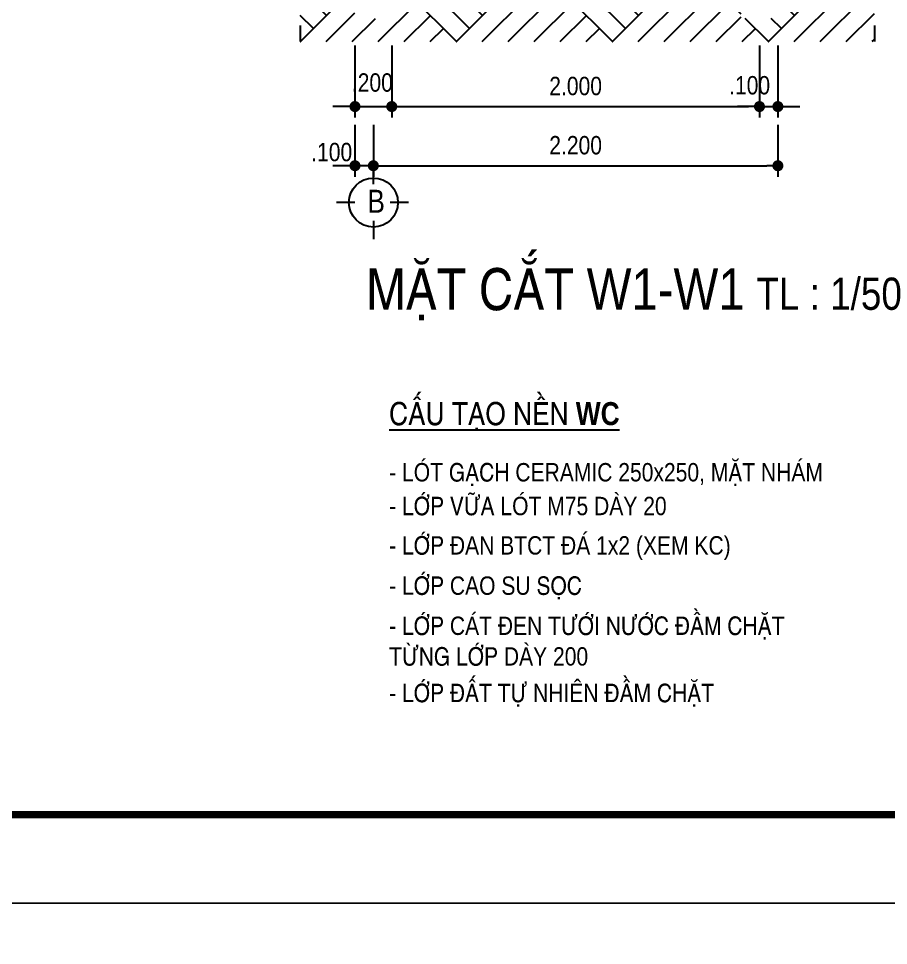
# Model space of a CAD drawing. Header units: millimetres. Extents: x 100 to 288, y -65 to 177.
# Drawn here: x 172.59 to 182.05, y 87.28 to 97.37 of the extents above; entities that cross this region are included whole.
import ezdxf

# ---------------------------------------------------------------- set-up
doc = ezdxf.new("R2010")
doc.units = ezdxf.units.MM
doc.header["$LTSCALE"] = 0.3
doc.header["$MEASUREMENT"] = 0
doc.header["$PDMODE"] = 2
doc.linetypes.add('ACAD_ISO03W100', pattern=[30, 12, -18])
doc.layers.get('0').update_dxf_attribs({"linetype": 'CONTINUOUS', "lineweight": 13})
doc.layers.get('DEFPOINTS').update_dxf_attribs({"linetype": 'CONTINUOUS', "lineweight": 13})
for name, color, linetype in [('CHU', 3, 'CONTINUOUS'), ('HATCH', 8, 'CONTINUOUS'), ('LAYER 1', 1, 'CONTINUOUS'), ('LAYER 7', 7, 'CONTINUOUS'), ('LAYER1', 1, 'CONTINUOUS'), ('LAYER7', 7, 'CONTINUOUS')]:
    doc.layers.add(name, color=color, linetype=linetype)
doc.styles.add('HELVE-KT', font='VHELVCN.TTF')
doc.dimstyles.new('1-50', dxfattribs={"dimtxt": 0.2, "dimasz": 0.12, "dimexe": 0.12, "dimexo": 0.2, "dimgap": 0.12, "dimtad": 1, "dimdec": 3, "dimlfac": 0.5, "dimzin": 4, "dimdsep": 46, "dimtxsty": 'HELVE-KT', "dimblk1": 'DOT', "dimblk2": 'DOT', "dimsah": 1, "dimcen": -0.18, "dimadec": 3, "dimazin": 0, "dimtfac": 1, "dimtdec": 3, "dimtmove": 2, "dimatfit": 3, "dimldrblk": 'DOT', "dimfxl": 0, "dimtolj": 1, "dimtzin": 4, "dimarcsym": 0})

# ---------------------------------------------------------------- blocks, each defined once
blk = doc.blocks.new('_DOT')
at = {"color": 0, "linetype": 'ByBlock'}
blk.add_line((-0.5, 0), (-1, 0), dxfattribs=at)
at = {"color": 0, "linetype": 'ByBlock', "const_width": 0.5}
blk.add_lwpolyline([(-0.25, 0, 1), (0.25, 0, 1)], format="xyb", close=True, dxfattribs=at)
blk = doc.blocks.new('*D203')
at = {"layer": 'DEFPOINTS', "color": 0, "lineweight": -2, "ltscale": 5}
for p in [(176.4451362435942, 96.41234660225587), (180.8451362436175, 96.41234660225587), (180.8451362436175, 95.76820546459771)]:
    blk.add_point(p, dxfattribs=at)
at = {"layer": 'LAYER 1', "color": 0, "lineweight": -2, "ltscale": 5}
for p, q in [((176.4451362435942, 96.21234660225586), (176.4451362435942, 95.64820546459771)), ((180.8451362436175, 96.21234660225586), (180.8451362436175, 95.64820546459771)), ((176.5651362435942, 95.76820546459771), (180.7251362436175, 95.76820546459771))]:
    blk.add_line(p, q, dxfattribs=at)
at = {"layer": 'LAYER 1', "color": 0, "lineweight": -2, "ltscale": 5, "xscale": 0.12, "yscale": 0.12, "zscale": 0.12, "rotation": 180}
blk.add_blockref('_DOT', (176.4451362435942, 95.76820546459771), dxfattribs=at)
at = {"layer": 'LAYER 1', "color": 0, "lineweight": -2, "ltscale": 5, "xscale": 0.12, "yscale": 0.12, "zscale": 0.12}
blk.add_blockref('_DOT', (180.8451362436175, 95.76820546459771), dxfattribs=at)
at = {"layer": 'LAYER 1', "color": 0, "ltscale": 5, "insert": (178.6451362436059, 95.99033879793105), "char_height": 0.2, "attachment_point": 5, "style": 'HELVE-KT'}
blk.add_mtext('\\A1;2.200', dxfattribs=at)
blk = doc.blocks.new('*D204')
at = {"layer": 'DEFPOINTS', "color": 0, "lineweight": -2, "ltscale": 5}
for p in [(176.2451362436408, 97.27573419998066), (176.6451362436641, 97.27573419998066), (176.6451362436641, 96.41234660225587)]:
    blk.add_point(p, dxfattribs=at)
at = {"layer": 'LAYER 1', "color": 0, "lineweight": -2, "ltscale": 5}
for p, q in [((176.2451362436408, 97.07573419998066), (176.2451362436408, 96.29234660225586)), ((176.6451362436641, 97.07573419998066), (176.6451362436641, 96.29234660225586)), ((176.1251362436408, 96.41234660225587), (176.0051362436408, 96.41234660225587)), ((176.2451362436408, 96.41234660225587), (176.6451362436641, 96.41234660225587)), ((176.7651362436641, 96.41234660225587), (176.8851362436641, 96.41234660225587))]:
    blk.add_line(p, q, dxfattribs=at)
at = {"layer": 'LAYER 1', "color": 0, "lineweight": -2, "ltscale": 5, "xscale": 0.12, "yscale": 0.12, "zscale": 0.12}
blk.add_blockref('_DOT', (176.2451362436408, 96.41234660225587), dxfattribs=at)
at = {"layer": 'LAYER 1', "color": 0, "lineweight": -2, "ltscale": 5, "xscale": 0.12, "yscale": 0.12, "zscale": 0.12, "rotation": 180}
blk.add_blockref('_DOT', (176.6451362436641, 96.41234660225587), dxfattribs=at)
at = {"layer": 'LAYER 1', "color": 0, "ltscale": 5, "insert": (176.4342767084603, 96.6726462480276), "char_height": 0.2, "attachment_point": 5, "style": 'HELVE-KT'}
blk.add_mtext('\\A1;.200', dxfattribs=at)
blk = doc.blocks.new('*D205')
at = {"layer": 'DEFPOINTS', "color": 0, "lineweight": -2, "ltscale": 5}
for p in [(176.6451362436641, 97.27573419998066), (180.6451362436641, 97.27573419998066), (180.6451362436641, 96.41234660225587)]:
    blk.add_point(p, dxfattribs=at)
at = {"layer": 'LAYER 1', "color": 0, "lineweight": -2, "ltscale": 5}
for p, q in [((176.6451362436641, 97.07573419998066), (176.6451362436641, 96.29234660225586)), ((180.6451362436641, 97.07573419998066), (180.6451362436641, 96.29234660225586)), ((176.7651362436641, 96.41234660225587), (180.5251362436641, 96.41234660225587))]:
    blk.add_line(p, q, dxfattribs=at)
at = {"layer": 'LAYER 1', "color": 0, "lineweight": -2, "ltscale": 5, "xscale": 0.12, "yscale": 0.12, "zscale": 0.12, "rotation": 180}
blk.add_blockref('_DOT', (176.6451362436641, 96.41234660225587), dxfattribs=at)
at = {"layer": 'LAYER 1', "color": 0, "lineweight": -2, "ltscale": 5, "xscale": 0.12, "yscale": 0.12, "zscale": 0.12}
blk.add_blockref('_DOT', (180.6451362436641, 96.41234660225587), dxfattribs=at)
at = {"layer": 'LAYER 1', "color": 0, "ltscale": 5, "insert": (178.6451362436641, 96.6344799355892), "char_height": 0.2, "attachment_point": 5, "style": 'HELVE-KT'}
blk.add_mtext('\\A1;2.000', dxfattribs=at)
blk = doc.blocks.new('*D206')
at = {"layer": 'DEFPOINTS', "color": 0, "lineweight": -2, "ltscale": 5}
for p in [(180.6451362436641, 97.27573419998066), (180.8451362436175, 97.27573419998066), (180.8451362436175, 96.41234660225587)]:
    blk.add_point(p, dxfattribs=at)
at = {"layer": 'LAYER 1', "color": 0, "lineweight": -2, "ltscale": 5}
for p, q in [((180.6451362436641, 97.07573419998066), (180.6451362436641, 96.29234660225586)), ((180.8451362436175, 97.07573419998066), (180.8451362436175, 96.29234660225586)), ((180.5251362436641, 96.41234660225587), (180.4051362436641, 96.41234660225587)), ((180.6451362436641, 96.41234660225587), (180.8451362436175, 96.41234660225587)), ((180.9651362436175, 96.41234660225587), (181.0851362436175, 96.41234660225587))]:
    blk.add_line(p, q, dxfattribs=at)
at = {"layer": 'LAYER 1', "color": 0, "lineweight": -2, "ltscale": 5, "xscale": 0.12, "yscale": 0.12, "zscale": 0.12}
blk.add_blockref('_DOT', (180.6451362436641, 96.41234660225587), dxfattribs=at)
at = {"layer": 'LAYER 1', "color": 0, "lineweight": -2, "ltscale": 5, "xscale": 0.12, "yscale": 0.12, "zscale": 0.12, "rotation": 180}
blk.add_blockref('_DOT', (180.8451362436175, 96.41234660225587), dxfattribs=at)
at = {"layer": 'LAYER 1', "color": 0, "ltscale": 5, "insert": (180.5376343917454, 96.64258855879439), "char_height": 0.2, "attachment_point": 5, "style": 'HELVE-KT'}
blk.add_mtext('\\A1;.100', dxfattribs=at)
blk = doc.blocks.new('*D207')
at = {"layer": 'DEFPOINTS', "color": 0, "lineweight": -2, "ltscale": 5}
for p in [(176.2451362436408, 96.41234660225587), (176.4451362435942, 96.41234660225587), (176.2451362436408, 95.76820546459771)]:
    blk.add_point(p, dxfattribs=at)
at = {"layer": 'LAYER 1', "color": 0, "lineweight": -2, "ltscale": 5}
for p, q in [((176.2451362436408, 96.21234660225586), (176.2451362436408, 95.64820546459771)), ((176.4451362435942, 96.21234660225586), (176.4451362435942, 95.64820546459771)), ((176.1251362436408, 95.76820546459771), (176.0051362436408, 95.76820546459771)), ((176.4451362435942, 95.76820546459771), (176.2451362436408, 95.76820546459771)), ((176.5651362435942, 95.76820546459771), (176.6851362435942, 95.76820546459771))]:
    blk.add_line(p, q, dxfattribs=at)
at = {"layer": 'LAYER 1', "color": 0, "lineweight": -2, "ltscale": 5, "xscale": 0.12, "yscale": 0.12, "zscale": 0.12}
blk.add_blockref('_DOT', (176.2451362436408, 95.76820546459771), dxfattribs=at)
at = {"layer": 'LAYER 1', "color": 0, "lineweight": -2, "ltscale": 5, "xscale": 0.12, "yscale": 0.12, "zscale": 0.12, "rotation": 180}
blk.add_blockref('_DOT', (176.4451362435942, 95.76820546459771), dxfattribs=at)
at = {"layer": 'LAYER 1', "color": 0, "ltscale": 5, "insert": (175.9920324205308, 95.91599000287374), "char_height": 0.2, "attachment_point": 5, "style": 'HELVE-KT'}
blk.add_mtext('\\A1;.100', dxfattribs=at)

msp = doc.modelspace()

# ---------------------------------------------------------------- hatches: boundary and pattern name
at = {"layer": 'HATCH', "ltscale": 5}
h = msp.add_hatch(dxfattribs=at)
h.set_pattern_fill('AR-PARQ1', color=256, scale=0.1, angle=45, style=0)
h.set_pattern_definition([(135, (175.649851856026, 97.11900756486125), (-1.697056274847714, 1.110223024625157e-16), [1.2, -1.2]), (135, (175.7912732122644, 97.26042892109967), (-1.697056274847714, 1.110223024625157e-16), [1.2, -1.2]), (135, (175.9326945685028, 97.4018502773381), (-1.697056274847714, 1.110223024625157e-16), [1.2, -1.2]), (135, (176.0741159247412, 97.54327163357652), (-1.697056274847714, 1.110223024625157e-16), [1.2, -1.2]), (135, (176.2155372809797, 97.68469298981495), (-1.697056274847714, 1.110223024625157e-16), [1.2, -1.2]), (135, (176.3569586372181, 97.82611434605337), (-1.697056274847714, 1.110223024625157e-16), [1.2, -1.2]), (135, (176.4983799934565, 97.9675357022918), (-1.697056274847714, 1.110223024625157e-16), [1.2, -1.2]), (45, (174.8013237185954, 97.9675357022918), (1.697056274847714, -1.110223024625157e-16), [1.2, -1.2]), (45, (174.6599023623716, 98.10895705853022), (1.697056274847714, -1.110223024625157e-16), [1.2, -1.2]), (45, (174.5184810061331, 98.25037841476865), (1.697056274847714, -1.110223024625157e-16), [1.2, -1.2]), (45, (174.3770596498947, 98.39179977100707), (1.697056274847714, -1.110223024625157e-16), [1.2, -1.2]), (45, (174.2356382936563, 98.5332211272455), (1.697056274847714, -1.110223024625157e-16), [1.2, -1.2]), (45, (174.0942169374179, 98.67464248348392), (1.697056274847714, -1.110223024625157e-16), [1.2, -1.2]), (45, (173.9527955811794, 98.81606383972235), (1.697056274847714, -1.110223024625157e-16), [1.2, -1.2])])
h.paths.add_polyline_path([(180.4451362435942, 97.97140169971522), (180.4451362436088, 98.3714016997385), (176.6451362436641, 98.3714016997385), (176.6451362436641, 97.97140169971522), (176.645136243635, 97.3714016997967), (176.2451362436408, 97.3714016997385), (176.2451362436408, 97.97140169971522), (176.2451362436408, 98.3714016997385), (175.6498518560696, 98.3714016997967), (175.649851856026, 97.11900756486125), (181.8948517848042, 97.11900756486125), (181.8948517848188, 98.3714016997385), (180.8451362435884, 98.3714016997385), (180.8451362435884, 97.97140169971522), (180.8451362435884, 97.3714016997967), (180.4451362435797, 97.3714016997385)])

# ---------------------------------------------------------------- linework, layer by layer
at = {"layer": 'CHU'}
for points in [[(176.4451362435942, 95.56820546464428), (176.4451362435942, 95.76820546465592)], [(176.2451362436408, 95.36820546463264), (176.0451362435709, 95.36820546463264)], [(176.8284695768965, 95.36820546463264), (176.6284695769431, 95.36820546463264)], [(176.4451362435942, 95.1682054646792), (176.4451362435942, 94.96820546466756)]]:
    msp.add_lwpolyline(points, dxfattribs=at)
msp.add_circle((176.4451362435942, 95.36820546463264), 0.2666666666666667, dxfattribs=at)
at = {"layer": 'DEFPOINTS', "linetype": 'Continuous', "ltscale": 0.08}
for points in [[(161.7488477759697, 87.74536220474533), (203.7488477759697, 87.74536220474533), (203.7488477759697, 117.445362204757), (161.7488477759697, 117.445362204757)], [(161.7488477759697, 58.04536220473369), (203.7488477759697, 58.04536220473369), (203.7488477759697, 87.74536220474533), (161.7488477759697, 87.74536220474533)]]:
    msp.add_lwpolyline(points, close=True, dxfattribs=at)
at = {"layer": 'LAYER 7', "linetype": 'ACAD_ISO03W100', "ltscale": 0.05}
for points in [[(175.6498518560551, 105.3941330269574), (175.6498518560551, 97.11900756486125)], [(181.8948517848042, 105.3941330269574), (181.8948517848042, 97.11900756486125)]]:
    msp.add_lwpolyline(points, dxfattribs=at)
at = {"layer": 'LAYER7', "linetype": 'Continuous', "const_width": 0.08}
msp.add_lwpolyline([(202.7488477759697, 116.482815388312), (163.5488477759726, 116.482815388312), (163.5488477759726, 88.7079090212485), (202.7488477759697, 88.7079090212485)], close=True, dxfattribs=at)

# ---------------------------------------------------------------- texts
at = {"layer": 'LAYER 1', "linetype": 'Continuous', "ltscale": 0.4, "insert": (176.3677198977604, 94.65072446975523), "char_height": 0.2, "width": 10.80904279272585, "attachment_point": 1, "style": 'HELVE-KT'}
msp.add_mtext('{\\H2.25x;MAËT CAÉT W1-W1}  {\\H1.75x;TL : 1/50}', dxfattribs=at)
at = {"layer": 'LAYER1', "linetype": 'Continuous', "ltscale": 0.05, "insert": (176.3799596218745, 95.5067484672893), "char_height": 0.25, "width": 13.09733333333333, "attachment_point": 1, "style": 'HELVE-KT'}
msp.add_mtext('B', dxfattribs=at)
at = {"layer": 'LAYER1', "width": 22.03483699379336, "attachment_point": 1, "style": 'HELVE-KT'}
for s, insert, char_height in [('{\\fVNI-Helve-Condense|b1|i0|c0|p2;\\LCAÁU TAÏO NEÀN WC}', (176.6168276770283, 93.19626688632471), 0.25), ('- LOÙT GAÏCH CERAMIC 250x250, MAËT NHAÙM', (176.6168276770283, 92.53326766813463), 0.2), ('- LÔÙP VÖÕA LOÙT M75 DAØY 20', (176.6168276770283, 92.16609895607745), 0.2), ('- LÔÙP ÑAN BTCT ÑAÙ 1x2 (XEM KC)', (176.6168276770283, 91.7374004077754), 0.2), ('- LÔÙP CAO SU SOÏC', (176.6168276770283, 91.2995005176515), 0.2), ('- LÔÙP CAÙT ÑEN TÖÔÙI NÖÔÙC ÑAÀM CHAËT \\PTÖØNG LÔÙP DAØY 200', (176.6168276770283, 90.86287472850684), 0.2), ('- LÔÙP ÑAÁT TÖÏ NHIEÂN ÑAÀM CHAËT', (176.6168276770283, 90.13174218788784), 0.2)]:
    msp.add_mtext(s, dxfattribs=dict(at, insert=insert, char_height=char_height))

# ---------------------------------------------------------------- dimensions: what is measured, and where the dimension line sits
at = {"layer": 'LAYER 1', "ltscale": 5}
for base, p1, p2, picture, middle in [((176.6451362436641, 96.41234660225587), (176.2451362436408, 97.27573419998066), (176.6451362436641, 97.27573419998066), '*D204', (176.4342767084603, 96.6726462480276)), ((180.8451362436175, 96.41234660225587), (180.6451362436641, 97.27573419998066), (180.8451362436175, 97.27573419998066), '*D206', (180.5376343917454, 96.64258855879439)), ((176.2451362436408, 95.76820546459771), (176.4451362435942, 96.41234660225587), (176.2451362436408, 96.41234660225587), '*D207', (175.9920324205308, 95.91599000287374))]:
    dim = msp.add_linear_dim(base=base, p1=p1, p2=p2, dimstyle='1-50', dxfattribs=at)
    dim.commit()
    dim.dimension.update_dxf_attribs({"geometry": picture, "text_midpoint": middle, "dimtype": 160})
for base, p1, p2, picture, middle in [((180.6451362436641, 96.41234660225587), (176.6451362436641, 97.27573419998066), (180.6451362436641, 97.27573419998066), '*D205', (178.6451362436641, 96.6344799355892)), ((180.8451362436175, 95.76820546459771), (176.4451362435942, 96.41234660225587), (180.8451362436175, 96.41234660225587), '*D203', (178.6451362436059, 95.99033879793105))]:
    dim = msp.add_linear_dim(base=base, p1=p1, p2=p2, dimstyle='1-50', dxfattribs=at)
    dim.commit()
    dim.dimension.update_dxf_attribs({"geometry": picture, "text_midpoint": middle})

doc.saveas('drawing.dxf')
